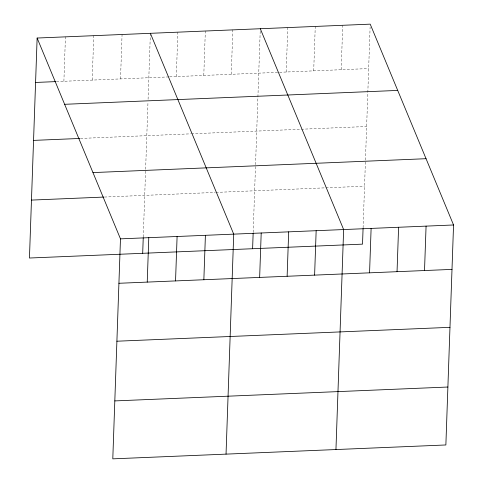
<?xml version="1.0" encoding="UTF-8"?>
<svg xmlns="http://www.w3.org/2000/svg" width="483" height="483" viewBox="0 0 483 483"><rect width="100%" height="100%" fill="white"/><g stroke="black" fill="none" stroke-linecap="round" stroke-linejoin="round"><path stroke-width="0.36" stroke-dasharray="2.42 1.81" d="M63.889 81.271L65.44 36.853M92.205 80.093L93.756 35.676M120.515 78.91L122.066 34.492M143.264 236.966L147.973 102.245M148.076 99.275L150.376 33.315M176.307 76.586L177.859 32.168M203.784 75.445L205.335 31.021M231.26 74.297L232.812 29.88M253.183 232.383L255.519 165.415M255.549 164.667L260.265 29.487M286.22 72.003L287.771 27.585M313.702 70.862L315.254 26.438M341.179 69.715L342.731 25.297M363.095 227.801L365.438 160.833M365.462 160.084L370.105 27.163M56.439 81.585L168.881 76.9M169.624 76.863L278.794 72.317M279.536 72.287L368.656 68.568M80.492 138.434L190.622 133.845M191.365 133.815L300.535 129.263M301.277 129.233L366.633 126.51M104.485 197.046L215.273 192.427M216.016 192.397L325.186 187.845M325.928 187.815L364.55 186.203"/><path stroke-width="0.72" d="M37.131 38.036L120.472 238.856L112.793 458.85L445.869 444.964L453.549 224.975L370.207 24.15L37.131 38.036L29.451 258.025L362.528 244.144L363.071 228.544M142.696 253.303L143.24 237.708M147.23 282.096L148.782 237.678M175.546 280.919L177.098 236.501M203.856 279.735L205.408 235.318M226.038 454.129L233.718 234.14L150.376 33.315M252.609 248.721L253.158 233.126M259.649 277.411L261.2 232.993M287.125 276.264L288.677 231.846M314.608 275.123L316.154 230.699M335.951 449.546L343.636 229.558L260.295 28.732M369.561 272.829L371.113 228.411M397.044 271.688L398.596 227.264M424.521 270.54L426.072 226.122M35.579 82.454L55.696 81.615M64.631 104.304L397.714 90.424M33.556 140.39L79.749 138.464M92.971 172.588L426.048 158.702M31.473 200.089L103.742 197.076M120.472 238.856L453.549 224.975M118.921 283.279L451.997 269.393M116.898 341.215L449.975 327.335M114.815 400.914L447.892 387.028"/></g></svg>
